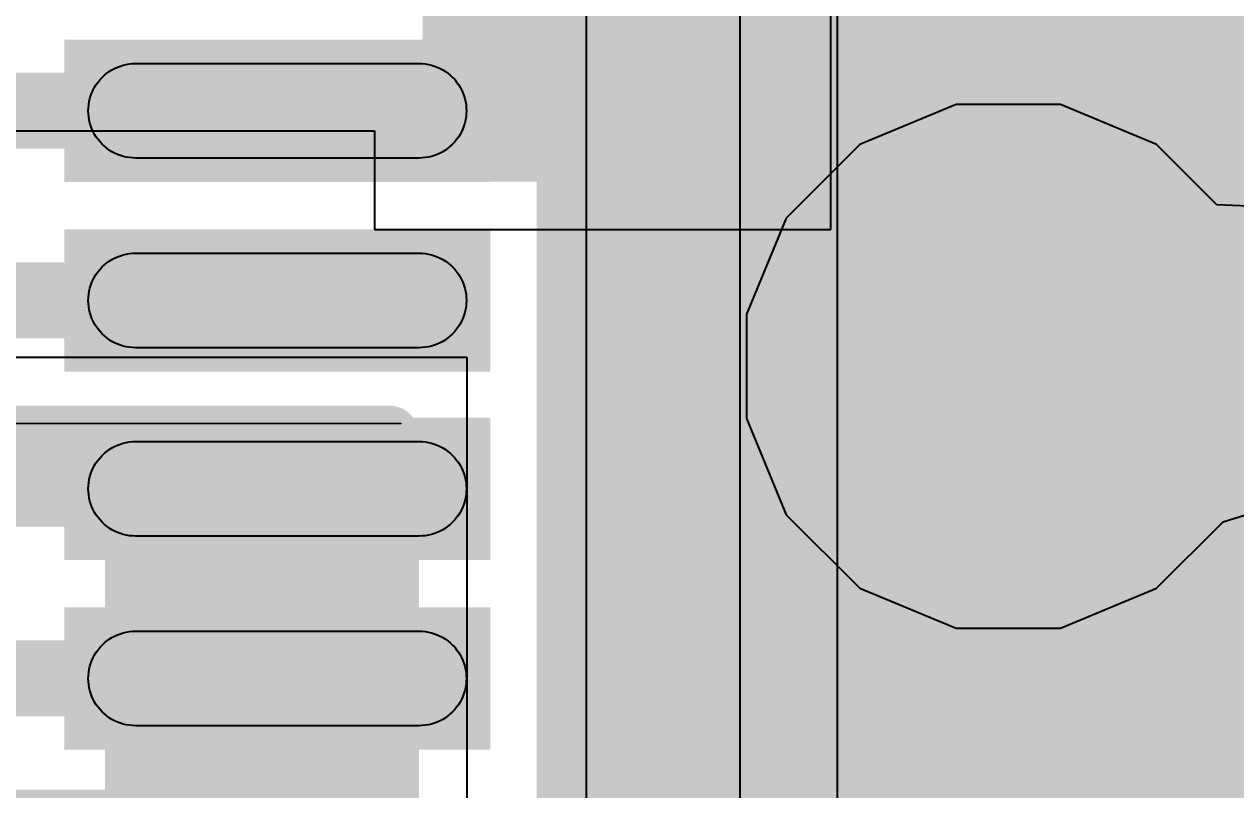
# Model space of a CAD drawing. Header units: inches. Extents: x 0 to 5271, y 0 to 5417.
# Drawn here: x 127.371 to 129.934, y 83.985 to 85.605 of the extents above; entities that cross this region are included whole.
import ezdxf

# ---------------------------------------------------------------- set-up
doc = ezdxf.new("R2010")
doc.units = ezdxf.units.IN
for name, color, linetype in [('Bottom Layer', 5, 'Continuous'), ('Bottom Paste', 16, 'Continuous'), ('Bottom Solder', 6, 'Continuous'), ('Drill Drawing', 1, 'Continuous'), ('L2_GND1', 16, 'Continuous'), ('L3_SIG1', 76, 'Continuous'), ('L4_PWR', 90, 'Continuous'), ('L5_GND2', 156, 'Continuous'), ('L6_SIG2', 130, 'Continuous'), ('L7_GND3', 216, 'Continuous'), ('Top Layer', 1, 'Continuous'), ('Top Overlay', 2, 'Continuous'), ('Top Paste', 8, 'Continuous'), ('Top Solder', 216, 'Continuous'), ('Via Holes', 16, 'Continuous')]:
    doc.layers.add(name, color=color, linetype=linetype)
doc.styles.add('Arial', font='', dxfattribs={"height": 0.2})
doc.styles.get('Arial').set_extended_font_data('Arial')

# ---------------------------------------------------------------- blocks, each defined once
blk = doc.blocks.new('WQFN_40_EP_5X5__B_416')
at = {"layer": 'Bottom Layer'}
for points in [[(-1.9, 1.9), (1.9, 1.9), (1.9, -1.9), (-1.9, -1.9)], [(-0.3006, -2.0994), (-0.1006, -2.0994), (-0.1006, -2.8994), (-0.3006, -2.8994)], [(0.1007, -2.0994), (0.3007, -2.0994), (0.3007, -2.8994), (0.1007, -2.8994)], [(0.4995, -2.0994), (0.6995, -2.0994), (0.6995, -2.8994), (0.4995, -2.8994)], [(0.9008, -2.0994), (1.1008, -2.0994), (1.1008, -2.8994), (0.9008, -2.8994)]]:
    blk.add_hatch(color=5, dxfattribs=at).paths.add_polyline_path(points)
at = {"layer": 'Bottom Solder'}
for points in [[(-1.9508, 1.9508), (1.9508, 1.9508), (1.9508, -1.9508), (-1.9508, -1.9508)], [(-0.3514, -2.0486), (-0.0498, -2.0486), (-0.0498, -2.9502), (-0.3514, -2.9502)], [(0.0499, -2.0486), (0.3515, -2.0486), (0.3515, -2.9502), (0.0499, -2.9502)], [(0.4487, -2.0486), (0.7503, -2.0486), (0.7503, -2.9502), (0.4487, -2.9502)], [(0.85, -2.0486), (1.1516, -2.0486), (1.1516, -2.9502), (0.85, -2.9502)]]:
    blk.add_hatch(color=6, dxfattribs=at).paths.add_polyline_path(points)
at = {"layer": 'Bottom Paste'}
for p, q in [((1.52, -1.52), (-1.52, -1.52)), ((-0.2265, -2.1028), (-0.2202, -2.1013)), ((-0.2202, -2.1013), (-0.2137, -2.1002)), ((-0.2137, -2.1002), (-0.2072, -2.0996)), ((-0.2072, -2.0996), (-0.2007, -2.0994)), ((-0.2007, -2.0994), (-0.1941, -2.0996)), ((-0.1941, -2.0996), (-0.1876, -2.1002)), ((-0.1876, -2.1002), (-0.1812, -2.1013)), ((-0.1812, -2.1013), (-0.1748, -2.1028)), ((0.1748, -2.1028), (0.1812, -2.1013)), ((0.1812, -2.1013), (0.1876, -2.1002)), ((0.1876, -2.1002), (0.1941, -2.0996)), ((0.1941, -2.0996), (0.2007, -2.0994)), ((0.2007, -2.0994), (0.2072, -2.0996)), ((0.2072, -2.0996), (0.2137, -2.1002)), ((0.2137, -2.1002), (0.2202, -2.1013)), ((0.2202, -2.1013), (0.2265, -2.1028)), ((0.5736, -2.1028), (0.5799, -2.1013)), ((0.5799, -2.1013), (0.5864, -2.1002)), ((0.5864, -2.1002), (0.5929, -2.0996)), ((0.5929, -2.0996), (0.5994, -2.0994)), ((0.5994, -2.0994), (0.606, -2.0996)), ((0.606, -2.0996), (0.6125, -2.1002)), ((0.6125, -2.1002), (0.6189, -2.1013)), ((0.6189, -2.1013), (0.6253, -2.1028)), ((0.9749, -2.1028), (0.9813, -2.1013)), ((0.9813, -2.1013), (0.9877, -2.1002)), ((0.9877, -2.1002), (0.9942, -2.0996)), ((0.9942, -2.0996), (1.0008, -2.0994)), ((1.0008, -2.0994), (1.0073, -2.0996)), ((1.0073, -2.0996), (1.0138, -2.1002)), ((1.0138, -2.1002), (1.0203, -2.1013)), ((1.0203, -2.1013), (1.0266, -2.1028)), ((-0.2714, -2.1286), (-0.2666, -2.1242)), ((-0.2666, -2.1242), (-0.2615, -2.12)), ((-0.2615, -2.12), (-0.2562, -2.1162)), ((-0.2562, -2.1162), (-0.2506, -2.1127)), ((-0.2506, -2.1127), (-0.2449, -2.1097)), ((-0.2449, -2.1097), (-0.2389, -2.107)), ((-0.2389, -2.107), (-0.2328, -2.1047)), ((-0.2328, -2.1047), (-0.2265, -2.1028)), ((-0.1748, -2.1028), (-0.1685, -2.1047)), ((-0.1685, -2.1047), (-0.1624, -2.107)), ((-0.1624, -2.107), (-0.1564, -2.1097)), ((-0.1564, -2.1097), (-0.1506, -2.1127)), ((-0.1506, -2.1127), (-0.1451, -2.1162)), ((-0.1451, -2.1162), (-0.1398, -2.12)), ((-0.1398, -2.12), (-0.1347, -2.1242)), ((-0.1347, -2.1242), (-0.1299, -2.1286)), ((0.1299, -2.1286), (0.1347, -2.1242)), ((0.1347, -2.1242), (0.1398, -2.12)), ((0.1398, -2.12), (0.1451, -2.1162)), ((0.1451, -2.1162), (0.1507, -2.1127)), ((0.1507, -2.1127), (0.1564, -2.1097)), ((0.1564, -2.1097), (0.1624, -2.107)), ((0.1624, -2.107), (0.1685, -2.1047)), ((0.1685, -2.1047), (0.1748, -2.1028)), ((0.2265, -2.1028), (0.2328, -2.1047)), ((0.2328, -2.1047), (0.2389, -2.107)), ((0.2389, -2.107), (0.2449, -2.1097)), ((0.2449, -2.1097), (0.2507, -2.1127)), ((0.2507, -2.1127), (0.2562, -2.1162)), ((0.2562, -2.1162), (0.2615, -2.12)), ((0.2615, -2.12), (0.2666, -2.1242)), ((0.2666, -2.1242), (0.2714, -2.1286)), ((0.5287, -2.1286), (0.5335, -2.1242)), ((0.5335, -2.1242), (0.5386, -2.12)), ((0.5386, -2.12), (0.5439, -2.1162)), ((0.5439, -2.1162), (0.5495, -2.1127)), ((0.5495, -2.1127), (0.5552, -2.1097)), ((0.5552, -2.1097), (0.5612, -2.107)), ((0.5612, -2.107), (0.5673, -2.1047)), ((0.5673, -2.1047), (0.5736, -2.1028)), ((0.6253, -2.1028), (0.6316, -2.1047)), ((0.6316, -2.1047), (0.6377, -2.107)), ((0.6377, -2.107), (0.6437, -2.1097)), ((0.6437, -2.1097), (0.6495, -2.1127)), ((0.6495, -2.1127), (0.655, -2.1162)), ((0.655, -2.1162), (0.6603, -2.12)), ((0.6603, -2.12), (0.6654, -2.1242)), ((0.6654, -2.1242), (0.6702, -2.1286)), ((0.93, -2.1286), (0.9348, -2.1242)), ((0.9348, -2.1242), (0.9399, -2.12)), ((0.9399, -2.12), (0.9452, -2.1162)), ((0.9452, -2.1162), (0.9508, -2.1127)), ((0.9508, -2.1127), (0.9565, -2.1097)), ((0.9565, -2.1097), (0.9625, -2.107)), ((0.9625, -2.107), (0.9686, -2.1047)), ((0.9686, -2.1047), (0.9749, -2.1028)), ((1.0266, -2.1028), (1.0329, -2.1047)), ((1.0329, -2.1047), (1.039, -2.107)), ((1.039, -2.107), (1.045, -2.1097)), ((1.045, -2.1097), (1.0508, -2.1127)), ((1.0508, -2.1127), (1.0563, -2.1162)), ((1.0563, -2.1162), (1.0616, -2.12)), ((1.0616, -2.12), (1.0667, -2.1242)), ((1.0667, -2.1242), (1.0715, -2.1286)), ((-0.2903, -2.1551), (-0.2873, -2.1493)), ((-0.2873, -2.1493), (-0.2838, -2.1438)), ((-0.2838, -2.1438), (-0.28, -2.1385)), ((-0.28, -2.1385), (-0.2758, -2.1334)), ((-0.2758, -2.1334), (-0.2714, -2.1286)), ((-0.1299, -2.1286), (-0.1255, -2.1334)), ((-0.1255, -2.1334), (-0.1213, -2.1385)), ((-0.1213, -2.1385), (-0.1175, -2.1438)), ((-0.1175, -2.1438), (-0.114, -2.1494)), ((-0.114, -2.1494), (-0.111, -2.1551)), ((0.111, -2.1551), (0.114, -2.1493)), ((0.114, -2.1493), (0.1175, -2.1438)), ((0.1175, -2.1438), (0.1213, -2.1385)), ((0.1213, -2.1385), (0.1255, -2.1334)), ((0.1255, -2.1334), (0.1299, -2.1286)), ((0.2714, -2.1286), (0.2758, -2.1334)), ((0.2758, -2.1334), (0.28, -2.1385)), ((0.28, -2.1385), (0.2838, -2.1438)), ((0.2838, -2.1438), (0.2873, -2.1494)), ((0.2873, -2.1494), (0.2903, -2.1551)), ((0.5098, -2.1551), (0.5128, -2.1493)), ((0.5128, -2.1493), (0.5163, -2.1438)), ((0.5163, -2.1438), (0.5201, -2.1385)), ((0.5201, -2.1385), (0.5243, -2.1334)), ((0.5243, -2.1334), (0.5287, -2.1286)), ((0.6702, -2.1286), (0.6746, -2.1334)), ((0.6746, -2.1334), (0.6788, -2.1385)), ((0.6788, -2.1385), (0.6826, -2.1438)), ((0.6826, -2.1438), (0.6861, -2.1494)), ((0.6861, -2.1494), (0.6891, -2.1551)), ((0.9111, -2.1551), (0.9141, -2.1493)), ((0.9141, -2.1493), (0.9176, -2.1438)), ((0.9176, -2.1438), (0.9214, -2.1385)), ((0.9214, -2.1385), (0.9256, -2.1334)), ((0.9256, -2.1334), (0.93, -2.1286)), ((1.0715, -2.1286), (1.0759, -2.1334)), ((1.0759, -2.1334), (1.0801, -2.1385)), ((1.0801, -2.1385), (1.0839, -2.1438)), ((1.0839, -2.1438), (1.0874, -2.1494)), ((1.0874, -2.1494), (1.0904, -2.1551)), ((-0.2987, -2.1799), (-0.2973, -2.1735)), ((-0.2973, -2.1735), (-0.2954, -2.1672)), ((-0.2954, -2.1672), (-0.293, -2.1611)), ((-0.293, -2.1611), (-0.2903, -2.1551)), ((-0.111, -2.1551), (-0.1083, -2.1611)), ((-0.1083, -2.1611), (-0.106, -2.1672)), ((-0.106, -2.1672), (-0.1041, -2.1735)), ((-0.1041, -2.1735), (-0.1026, -2.1799)), ((0.1026, -2.1799), (0.1041, -2.1735)), ((0.1041, -2.1735), (0.106, -2.1672)), ((0.106, -2.1672), (0.1083, -2.1611)), ((0.1083, -2.1611), (0.111, -2.1551)), ((0.2903, -2.1551), (0.293, -2.1611)), ((0.293, -2.1611), (0.2954, -2.1672)), ((0.2954, -2.1672), (0.2973, -2.1735)), ((0.2973, -2.1735), (0.2987, -2.1799)), ((0.5014, -2.1799), (0.5028, -2.1735)), ((0.5028, -2.1735), (0.5047, -2.1672)), ((0.5047, -2.1672), (0.5071, -2.1611)), ((0.5071, -2.1611), (0.5098, -2.1551)), ((0.6891, -2.1551), (0.6918, -2.1611)), ((0.6918, -2.1611), (0.6941, -2.1672)), ((0.6941, -2.1672), (0.696, -2.1735)), ((0.696, -2.1735), (0.6975, -2.1799)), ((0.9027, -2.1799), (0.9042, -2.1735)), ((0.9042, -2.1735), (0.9061, -2.1672)), ((0.9061, -2.1672), (0.9084, -2.1611)), ((0.9084, -2.1611), (0.9111, -2.1551)), ((1.0904, -2.1551), (1.0931, -2.1611)), ((1.0931, -2.1611), (1.0955, -2.1672)), ((1.0955, -2.1672), (1.0974, -2.1735)), ((1.0974, -2.1735), (1.0988, -2.1799)), ((-0.3007, -2.1994), (-0.3005, -2.1928)), ((-0.3007, -2.7994), (-0.3007, -2.1994)), ((-0.3005, -2.1928), (-0.2998, -2.1863)), ((-0.2998, -2.1863), (-0.2987, -2.1799)), ((-0.1026, -2.1799), (-0.1015, -2.1863)), ((-0.1015, -2.1863), (-0.1015, -2.1863)), ((-0.1015, -2.1863), (-0.1009, -2.1928)), ((-0.1009, -2.1928), (-0.1007, -2.1994)), ((-0.1007, -2.1994), (-0.1007, -2.7994)), ((0.1007, -2.1994), (0.1009, -2.1928)), ((0.1007, -2.7994), (0.1007, -2.1994)), ((0.1009, -2.1928), (0.1015, -2.1863)), ((0.1015, -2.1863), (0.1026, -2.1799)), ((0.2987, -2.1799), (0.2998, -2.1863)), ((0.2998, -2.1863), (0.3005, -2.1928)), ((0.3005, -2.1928), (0.3007, -2.1994)), ((0.3007, -2.1994), (0.3007, -2.7994)), ((0.4994, -2.1994), (0.4996, -2.1928)), ((0.4994, -2.7994), (0.4994, -2.1994)), ((0.4996, -2.1928), (0.5003, -2.1863)), ((0.5003, -2.1863), (0.5014, -2.1799)), ((0.6975, -2.1799), (0.6986, -2.1863)), ((0.6986, -2.1863), (0.6986, -2.1863)), ((0.6986, -2.1863), (0.6992, -2.1928)), ((0.6992, -2.1928), (0.6994, -2.1994)), ((0.6994, -2.1994), (0.6994, -2.7994)), ((0.9008, -2.1994), (0.901, -2.1928)), ((0.9008, -2.7994), (0.9008, -2.1994)), ((0.901, -2.1928), (0.9016, -2.1863)), ((0.9016, -2.1863), (0.9027, -2.1799)), ((1.0988, -2.1799), (1.0999, -2.1863)), ((1.0999, -2.1863), (1.1006, -2.1928)), ((1.1006, -2.1928), (1.1008, -2.1994)), ((1.1008, -2.1994), (1.1008, -2.7994)), ((-0.3005, -2.8059), (-0.3007, -2.7994)), ((-0.2998, -2.8124), (-0.3005, -2.8059)), ((-0.2987, -2.8189), (-0.2998, -2.8124)), ((-0.2973, -2.8252), (-0.2987, -2.8189)), ((-0.1026, -2.8189), (-0.1041, -2.8252)), ((-0.1015, -2.8124), (-0.1026, -2.8189)), ((-0.1009, -2.8059), (-0.1015, -2.8124)), ((-0.1007, -2.7994), (-0.1009, -2.8059)), ((0.1009, -2.8059), (0.1007, -2.7994)), ((0.1015, -2.8124), (0.1009, -2.8059)), ((0.1026, -2.8189), (0.1015, -2.8124)), ((0.1041, -2.8252), (0.1026, -2.8189)), ((0.2987, -2.8189), (0.2973, -2.8252)), ((0.2998, -2.8124), (0.2987, -2.8189)), ((0.3005, -2.8059), (0.2998, -2.8124)), ((0.3007, -2.7994), (0.3005, -2.8059)), ((0.3005, -2.8059), (0.3005, -2.8059)), ((0.4996, -2.8059), (0.4994, -2.7994)), ((0.5003, -2.8124), (0.4996, -2.8059)), ((0.5014, -2.8189), (0.5003, -2.8124)), ((0.5028, -2.8252), (0.5014, -2.8189)), ((0.6975, -2.8189), (0.696, -2.8252)), ((0.6986, -2.8124), (0.6975, -2.8189)), ((0.6992, -2.8059), (0.6986, -2.8124)), ((0.6994, -2.7994), (0.6992, -2.8059)), ((0.901, -2.8059), (0.9008, -2.7994)), ((0.9016, -2.8124), (0.901, -2.8059)), ((0.9027, -2.8189), (0.9016, -2.8124)), ((0.9042, -2.8252), (0.9027, -2.8189)), ((1.0988, -2.8189), (1.0974, -2.8252)), ((1.0999, -2.8124), (1.0988, -2.8189)), ((1.1006, -2.8059), (1.0999, -2.8124)), ((1.1008, -2.7994), (1.1006, -2.8059)), ((1.1006, -2.8059), (1.1006, -2.8059)), ((-0.2954, -2.8315), (-0.2973, -2.8252)), ((-0.293, -2.8376), (-0.2954, -2.8315)), ((-0.2903, -2.8436), (-0.293, -2.8376)), ((-0.2873, -2.8493), (-0.2903, -2.8436)), ((-0.111, -2.8436), (-0.114, -2.8494)), ((-0.1083, -2.8376), (-0.111, -2.8436)), ((-0.106, -2.8315), (-0.1083, -2.8376)), ((-0.1041, -2.8252), (-0.106, -2.8315)), ((0.106, -2.8315), (0.1041, -2.8252)), ((0.1083, -2.8376), (0.106, -2.8315)), ((0.111, -2.8436), (0.1083, -2.8376)), ((0.114, -2.8493), (0.111, -2.8436)), ((0.2903, -2.8436), (0.2873, -2.8494)), ((0.293, -2.8376), (0.2903, -2.8436)), ((0.2954, -2.8315), (0.293, -2.8376)), ((0.2973, -2.8252), (0.2954, -2.8315)), ((0.5047, -2.8315), (0.5028, -2.8252)), ((0.5071, -2.8376), (0.5047, -2.8315)), ((0.5098, -2.8436), (0.5071, -2.8376)), ((0.5128, -2.8493), (0.5098, -2.8436)), ((0.6891, -2.8436), (0.6861, -2.8494)), ((0.6918, -2.8376), (0.6891, -2.8436)), ((0.6941, -2.8315), (0.6918, -2.8376)), ((0.696, -2.8252), (0.6941, -2.8315)), ((0.9061, -2.8315), (0.9042, -2.8252)), ((0.9084, -2.8376), (0.9061, -2.8315)), ((0.9111, -2.8436), (0.9084, -2.8376)), ((0.9141, -2.8493), (0.9111, -2.8436)), ((1.0904, -2.8436), (1.0874, -2.8494)), ((1.0931, -2.8376), (1.0904, -2.8436)), ((1.0955, -2.8315), (1.0931, -2.8376)), ((1.0974, -2.8252), (1.0955, -2.8315)), ((-0.2838, -2.8549), (-0.2873, -2.8493)), ((-0.28, -2.8602), (-0.2838, -2.8549)), ((-0.2758, -2.8653), (-0.28, -2.8602)), ((-0.2714, -2.8701), (-0.2758, -2.8653)), ((-0.2666, -2.8745), (-0.2714, -2.8701)), ((-0.1299, -2.8701), (-0.1347, -2.8745)), ((-0.1255, -2.8653), (-0.1299, -2.8701)), ((-0.1213, -2.8602), (-0.1255, -2.8653)), ((-0.1175, -2.8549), (-0.1213, -2.8602)), ((-0.114, -2.8494), (-0.1175, -2.8549)), ((0.1175, -2.8549), (0.114, -2.8493)), ((0.1213, -2.8602), (0.1175, -2.8549)), ((0.1255, -2.8653), (0.1213, -2.8602)), ((0.1299, -2.8701), (0.1255, -2.8653)), ((0.1347, -2.8745), (0.1299, -2.8701)), ((0.2714, -2.8701), (0.2666, -2.8745)), ((0.2758, -2.8653), (0.2714, -2.8701)), ((0.28, -2.8602), (0.2758, -2.8653)), ((0.2838, -2.8549), (0.28, -2.8602)), ((0.2873, -2.8494), (0.2838, -2.8549)), ((0.5163, -2.8549), (0.5128, -2.8493)), ((0.5201, -2.8602), (0.5163, -2.8549)), ((0.5243, -2.8653), (0.5201, -2.8602)), ((0.5287, -2.8701), (0.5243, -2.8653)), ((0.5335, -2.8745), (0.5287, -2.8701)), ((0.6702, -2.8701), (0.6654, -2.8745)), ((0.6746, -2.8653), (0.6702, -2.8701)), ((0.6788, -2.8602), (0.6746, -2.8653)), ((0.6826, -2.8549), (0.6788, -2.8602)), ((0.6861, -2.8494), (0.6826, -2.8549)), ((0.9176, -2.8549), (0.9141, -2.8493)), ((0.9214, -2.8602), (0.9176, -2.8549)), ((0.9256, -2.8653), (0.9214, -2.8602)), ((0.93, -2.8701), (0.9256, -2.8653)), ((0.9348, -2.8745), (0.93, -2.8701)), ((1.0715, -2.8701), (1.0667, -2.8745)), ((1.0759, -2.8653), (1.0715, -2.8701)), ((1.0801, -2.8602), (1.0759, -2.8653)), ((1.0839, -2.8549), (1.0801, -2.8602)), ((1.0874, -2.8494), (1.0839, -2.8549)), ((-0.2615, -2.8787), (-0.2666, -2.8745)), ((-0.2562, -2.8825), (-0.2615, -2.8787)), ((-0.2507, -2.886), (-0.2562, -2.8825)), ((-0.2449, -2.889), (-0.2507, -2.886)), ((-0.2389, -2.8917), (-0.2449, -2.889)), ((-0.2328, -2.8941), (-0.2389, -2.8917)), ((-0.2265, -2.896), (-0.2328, -2.8941)), ((-0.2202, -2.8974), (-0.2265, -2.896)), ((-0.1748, -2.896), (-0.1812, -2.8974)), ((-0.1685, -2.8941), (-0.1748, -2.896)), ((-0.1624, -2.8917), (-0.1685, -2.8941)), ((-0.1564, -2.889), (-0.1624, -2.8917)), ((-0.1507, -2.886), (-0.1564, -2.889)), ((-0.1451, -2.8825), (-0.1507, -2.886)), ((-0.1398, -2.8787), (-0.1451, -2.8825)), ((-0.1347, -2.8745), (-0.1398, -2.8787)), ((0.1398, -2.8787), (0.1347, -2.8745)), ((0.1451, -2.8825), (0.1398, -2.8787)), ((0.1506, -2.886), (0.1451, -2.8825)), ((0.1564, -2.889), (0.1506, -2.886)), ((0.1624, -2.8917), (0.1564, -2.889)), ((0.1685, -2.8941), (0.1624, -2.8917)), ((0.1748, -2.896), (0.1685, -2.8941)), ((0.1812, -2.8974), (0.1748, -2.896)), ((0.2265, -2.896), (0.2202, -2.8974)), ((0.2328, -2.8941), (0.2265, -2.896)), ((0.2389, -2.8917), (0.2328, -2.8941)), ((0.2449, -2.889), (0.2389, -2.8917)), ((0.2506, -2.886), (0.2449, -2.889)), ((0.2562, -2.8825), (0.2506, -2.886)), ((0.2615, -2.8787), (0.2562, -2.8825)), ((0.2666, -2.8745), (0.2615, -2.8787)), ((0.5386, -2.8787), (0.5335, -2.8745)), ((0.5439, -2.8825), (0.5386, -2.8787)), ((0.5494, -2.886), (0.5439, -2.8825)), ((0.5552, -2.889), (0.5494, -2.886)), ((0.5612, -2.8917), (0.5552, -2.889)), ((0.5673, -2.8941), (0.5612, -2.8917)), ((0.5736, -2.896), (0.5673, -2.8941)), ((0.5799, -2.8974), (0.5736, -2.896)), ((0.6253, -2.896), (0.6189, -2.8974)), ((0.6316, -2.8941), (0.6253, -2.896)), ((0.6377, -2.8917), (0.6316, -2.8941)), ((0.6437, -2.889), (0.6377, -2.8917)), ((0.6494, -2.886), (0.6437, -2.889)), ((0.655, -2.8825), (0.6494, -2.886)), ((0.6603, -2.8787), (0.655, -2.8825)), ((0.6654, -2.8745), (0.6603, -2.8787)), ((0.9399, -2.8787), (0.9348, -2.8745)), ((0.9452, -2.8825), (0.9399, -2.8787)), ((0.9507, -2.886), (0.9452, -2.8825)), ((0.9565, -2.889), (0.9507, -2.886)), ((0.9625, -2.8917), (0.9565, -2.889)), ((0.9686, -2.8941), (0.9625, -2.8917)), ((0.9749, -2.896), (0.9686, -2.8941)), ((0.9813, -2.8974), (0.9749, -2.896)), ((1.0266, -2.896), (1.0203, -2.8974)), ((1.0329, -2.8941), (1.0266, -2.896)), ((1.039, -2.8917), (1.0329, -2.8941)), ((1.045, -2.889), (1.039, -2.8917)), ((1.0507, -2.886), (1.045, -2.889)), ((1.0563, -2.8825), (1.0507, -2.886)), ((1.0616, -2.8787), (1.0563, -2.8825)), ((1.0667, -2.8745), (1.0616, -2.8787)), ((-0.2137, -2.8985), (-0.2202, -2.8974)), ((-0.2072, -2.8992), (-0.2137, -2.8985)), ((-0.2007, -2.8994), (-0.2072, -2.8992)), ((-0.1941, -2.8992), (-0.2007, -2.8994)), ((-0.1876, -2.8985), (-0.1941, -2.8992)), ((-0.1812, -2.8974), (-0.1876, -2.8985)), ((0.1876, -2.8985), (0.1812, -2.8974)), ((0.1941, -2.8992), (0.1876, -2.8985)), ((0.2007, -2.8994), (0.1941, -2.8992)), ((0.2072, -2.8992), (0.2007, -2.8994)), ((0.2137, -2.8985), (0.2072, -2.8992)), ((0.2202, -2.8974), (0.2137, -2.8985)), ((0.5864, -2.8985), (0.5799, -2.8974)), ((0.5929, -2.8992), (0.5864, -2.8985)), ((0.5994, -2.8994), (0.5929, -2.8992)), ((0.606, -2.8992), (0.5994, -2.8994)), ((0.6125, -2.8985), (0.606, -2.8992)), ((0.6189, -2.8974), (0.6125, -2.8985)), ((0.9877, -2.8985), (0.9813, -2.8974)), ((0.9942, -2.8992), (0.9877, -2.8985)), ((1.0008, -2.8994), (0.9942, -2.8992)), ((1.0073, -2.8992), (1.0008, -2.8994)), ((1.0138, -2.8985), (1.0073, -2.8992)), ((1.0203, -2.8974), (1.0138, -2.8985))]:
    blk.add_line(p, q, dxfattribs=at)
blk = doc.blocks.new('RES_0402_441')
at = {"layer": 'Top Layer'}
for points in [[(-0.6985, -0.3175), (-0.6985, 0.3175), (-0.2413, 0.3175), (-0.2413, -0.3175)], [(0.2413, -0.3175), (0.2413, 0.3175), (0.6985, 0.3175), (0.6985, -0.3175)]]:
    blk.add_hatch(color=1, dxfattribs=at).paths.add_polyline_path(points)
at = {"layer": 'Top Paste'}
for points in [[(-0.6985, -0.3175), (-0.6985, 0.3175), (-0.2413, 0.3175), (-0.2413, -0.3175)], [(0.2413, -0.3175), (0.2413, 0.3175), (0.6985, 0.3175), (0.6985, -0.3175)]]:
    blk.add_hatch(color=8, dxfattribs=at).paths.add_polyline_path(points)
at = {"layer": 'Top Solder'}
for points in [[(-0.7535, -0.3725), (-0.7535, 0.3725), (-0.1863, 0.3725), (-0.1863, -0.3725)], [(0.1863, -0.3725), (0.1863, 0.3725), (0.7535, 0.3725), (0.7535, -0.3725)]]:
    blk.add_hatch(color=216, dxfattribs=at).paths.add_polyline_path(points)
at = {"layer": 'Top Overlay'}
for points in [[(-0.7874, 0.4064, 0.127, 0.127, 0), (-0.7874, -0.4064, 0.127, 0.127, 0)], [(0.7874, 0.4064, 0.127, 0.127, 0), (-0.7874, 0.4064, 0.127, 0.127, 0)], [(0.7874, 0.4064, 0.127, 0.127, 0), (0.7874, -0.4064, 0.127, 0.127, 0)], [(0.7874, -0.4064, 0.127, 0.127, 0), (-0.7874, -0.4064, 0.127, 0.127, 0)], [(0.8128, -0.4318, 0.00323, 0.00323, 0), (-0.8128, -0.4318, 0.00323, 0.00323, 0)]]:
    blk.add_lwpolyline(points, format="xyseb", dxfattribs=at)
for points in [[(-0.8192, 0.4064, 0.0635, 0.0635, 1), (-0.7557, 0.4064, 0.0635, 0.0635, 1)], [(-0.8192, 0.4064, 0.0635, 0.0635, 1), (-0.7557, 0.4064, 0.0635, 0.0635, 1)], [(0.7556, 0.4064, 0.0635, 0.0635, 1), (0.8191, 0.4064, 0.0635, 0.0635, 1)], [(0.7556, 0.4064, 0.0635, 0.0635, 1), (0.8191, 0.4064, 0.0635, 0.0635, 1)], [(-0.8192, -0.4064, 0.0635, 0.0635, 1), (-0.7557, -0.4064, 0.0635, 0.0635, 1)], [(-0.8192, -0.4064, 0.0635, 0.0635, 1), (-0.7557, -0.4064, 0.0635, 0.0635, 1)], [(0.7556, -0.4064, 0.0635, 0.0635, 1), (0.8191, -0.4064, 0.0635, 0.0635, 1)], [(0.7556, -0.4064, 0.0635, 0.0635, 1), (0.8191, -0.4064, 0.0635, 0.0635, 1)], [(-0.8136, -0.4318, 0.00161, 0.00161, 1), (-0.812, -0.4318, 0.00161, 0.00161, 1)], [(0.812, -0.4318, 0.00161, 0.00161, 1), (0.8136, -0.4318, 0.00161, 0.00161, 1)]]:
    blk.add_lwpolyline(points, format="xyseb", close=True, dxfattribs=at)
blk = doc.blocks.new('CAP_0402_573')
at = {"layer": 'Top Layer'}
for points in [[(-0.6985, -0.3175), (-0.6985, 0.3175), (-0.2413, 0.3175), (-0.2413, -0.3175)], [(0.2413, -0.3175), (0.2413, 0.3175), (0.6985, 0.3175), (0.6985, -0.3175)]]:
    blk.add_hatch(color=1, dxfattribs=at).paths.add_polyline_path(points)
at = {"layer": 'Top Paste'}
for points in [[(-0.6985, -0.3175), (-0.6985, 0.3175), (-0.2413, 0.3175), (-0.2413, -0.3175)], [(0.2413, -0.3175), (0.2413, 0.3175), (0.6985, 0.3175), (0.6985, -0.3175)]]:
    blk.add_hatch(color=8, dxfattribs=at).paths.add_polyline_path(points)
at = {"layer": 'Top Solder'}
for points in [[(-0.7585, -0.3775), (-0.7585, 0.3775), (-0.1813, 0.3775), (-0.1813, -0.3775)], [(0.1813, -0.3775), (0.1813, 0.3775), (0.7585, 0.3775), (0.7585, -0.3775)]]:
    blk.add_hatch(color=216, dxfattribs=at).paths.add_polyline_path(points)
at = {"layer": 'Top Overlay'}
for points in [[(-0.7874, 0.4064, 0.127, 0.127, 0), (-0.7874, -0.4064, 0.127, 0.127, 0)], [(-0.2794, 0.4064, 0.127, 0.127, 0), (-0.7874, 0.4064, 0.127, 0.127, 0)], [(0.7874, 0.4064, 0.127, 0.127, 0), (0.2794, 0.4064, 0.127, 0.127, 0)], [(0.7874, 0.4064, 0.127, 0.127, 0), (0.7874, -0.4064, 0.127, 0.127, 0)], [(-0.2794, -0.4064, 0.127, 0.127, 0), (-0.7874, -0.4064, 0.127, 0.127, 0)], [(0.7874, -0.4064, 0.127, 0.127, 0), (0.2794, -0.4064, 0.127, 0.127, 0)]]:
    blk.add_lwpolyline(points, format="xyseb", dxfattribs=at)
for points in [[(-0.8192, 0.4064, 0.0635, 0.0635, 1), (-0.7557, 0.4064, 0.0635, 0.0635, 1)], [(-0.8192, 0.4064, 0.0635, 0.0635, 1), (-0.7557, 0.4064, 0.0635, 0.0635, 1)], [(-0.3112, 0.4064, 0.0635, 0.0635, 1), (-0.2477, 0.4064, 0.0635, 0.0635, 1)], [(0.2476, 0.4064, 0.0635, 0.0635, 1), (0.3111, 0.4064, 0.0635, 0.0635, 1)], [(0.7556, 0.4064, 0.0635, 0.0635, 1), (0.8191, 0.4064, 0.0635, 0.0635, 1)], [(0.7556, 0.4064, 0.0635, 0.0635, 1), (0.8191, 0.4064, 0.0635, 0.0635, 1)], [(-0.8192, -0.4064, 0.0635, 0.0635, 1), (-0.7557, -0.4064, 0.0635, 0.0635, 1)], [(-0.8192, -0.4064, 0.0635, 0.0635, 1), (-0.7557, -0.4064, 0.0635, 0.0635, 1)], [(-0.3112, -0.4064, 0.0635, 0.0635, 1), (-0.2477, -0.4064, 0.0635, 0.0635, 1)], [(0.2476, -0.4064, 0.0635, 0.0635, 1), (0.3111, -0.4064, 0.0635, 0.0635, 1)], [(0.7556, -0.4064, 0.0635, 0.0635, 1), (0.8191, -0.4064, 0.0635, 0.0635, 1)], [(0.7556, -0.4064, 0.0635, 0.0635, 1), (0.8191, -0.4064, 0.0635, 0.0635, 1)]]:
    blk.add_lwpolyline(points, format="xyseb", close=True, dxfattribs=at)

msp = doc.modelspace()

# ---------------------------------------------------------------- hatches: boundary and pattern name
at = {"layer": 'Bottom Layer'}
h = msp.add_hatch(color=5, dxfattribs=at)
edge = h.paths.add_edge_path()
edge.add_arc((129.4532, 84.8808), 0.3, 0, 360)
at = {"layer": 'L2_GND1'}
h = msp.add_hatch(color=16, dxfattribs=at)
edge = h.paths.add_edge_path()
edge.add_arc((129.4532, 84.8808), 0.3, 0, 360)
at = {"layer": 'L3_SIG1'}
h = msp.add_hatch(color=76, dxfattribs=at)
edge = h.paths.add_edge_path()
edge.add_arc((129.4532, 84.8808), 0.3, 0, 360)
at = {"layer": 'L4_PWR'}
h = msp.add_hatch(color=90, dxfattribs=at)
edge = h.paths.add_edge_path()
edge.add_arc((129.4532, 84.8808), 0.3, 0, 360)
at = {"layer": 'L5_GND2'}
h = msp.add_hatch(color=156, dxfattribs=at)
edge = h.paths.add_edge_path()
edge.add_arc((129.4532, 84.8808), 0.3, 0, 360)
at = {"layer": 'L6_SIG2'}
h = msp.add_hatch(color=130, dxfattribs=at)
edge = h.paths.add_edge_path()
edge.add_arc((129.4532, 84.8808), 0.3, 0, 360)
at = {"layer": 'L7_GND3'}
h = msp.add_hatch(color=216, dxfattribs=at)
edge = h.paths.add_edge_path()
edge.add_arc((129.4532, 84.8808), 0.3, 0, 360)
at = {"layer": 'Top Layer'}
h = msp.add_hatch(color=1, dxfattribs=at)
edge = h.paths.add_edge_path()
edge.add_arc((129.4532, 84.8808), 0.3, 0, 360)
at = {"layer": 'Via Holes'}
h = msp.add_hatch(color=7, dxfattribs=at)
edge = h.paths.add_edge_path()
edge.add_arc((129.4532, 84.8808), 0.15, 0, 360)

# ---------------------------------------------------------------- linework, layer by layer
at = {"layer": 'Bottom Layer'}
for p, q in [((128.5608, 85.4666), (128.5608, 85.8679)), ((128.5608, 85.0678), (128.5608, 85.4666)), ((128.5608, 84.6665), (128.5608, 85.0678)), ((128.5608, 84.2677), (128.5608, 84.6665)), ((128.5608, 83.8664), (128.5608, 84.2677))]:
    msp.add_line(p, q, dxfattribs=at)
for points in [[(124.0587, 85.4218, 0.1608, 0.1608, 0), (127.9068, 85.4218, 0.1608, 0.1608, 0)], [(122.875, 85.0205, 0.1608, 0.1608, 0), (127.9068, 85.0205, 0.1608, 0.1608, 0)], [(126.6317, 84.6217, 0.1608, 0.1608, 0), (127.9068, 84.6217, 0.1608, 0.1608, 0)], [(126.7623, 84.2204, 0.1608, 0.1608, 0), (127.9068, 84.2204, 0.1608, 0.1608, 0)]]:
    msp.add_lwpolyline(points, format="xyseb", dxfattribs=at)
for points in [[(127.8666, 85.4218, 0.0804, 0.0804, 1), (127.947, 85.4218, 0.0804, 0.0804, 1)], [(127.8666, 85.0205, 0.0804, 0.0804, 1), (127.947, 85.0205, 0.0804, 0.0804, 1)], [(127.8666, 84.6217, 0.0804, 0.0804, 1), (127.947, 84.6217, 0.0804, 0.0804, 1)], [(127.8666, 84.2204, 0.0804, 0.0804, 1), (127.947, 84.2204, 0.0804, 0.0804, 1)]]:
    msp.add_lwpolyline(points, format="xyseb", close=True, dxfattribs=at)
at = {"layer": 'L3_SIG1'}
for p, q in [((129.343, 85.4348), (129.1394, 85.3504)), ((129.5634, 85.4348), (129.343, 85.4348)), ((129.767, 85.3504), (129.5634, 85.4348)), ((129.1394, 85.3504), (128.9836, 85.1946)), ((129.8946, 85.2229), (129.767, 85.3504)), ((129.9994, 85.2181), (129.8946, 85.2229)), ((128.9836, 85.1946), (128.8992, 84.991)), ((128.8992, 84.991), (128.8992, 84.7706)), ((128.8992, 84.7706), (128.9836, 84.5669)), ((128.9836, 84.5669), (129.1394, 84.4111)), ((129.9075, 84.5516), (129.953, 84.5656)), ((129.767, 84.4111), (129.9075, 84.5516)), ((129.1394, 84.4111), (129.343, 84.3268)), ((129.5634, 84.3268), (129.767, 84.4111)), ((129.343, 84.3268), (129.5634, 84.3268))]:
    msp.add_line(p, q, dxfattribs=at)
at = {"layer": 'L4_PWR'}
for p, q in [((129.343, 85.4348), (129.1394, 85.3504)), ((129.5634, 85.4348), (129.343, 85.4348)), ((129.767, 85.3504), (129.5634, 85.4348)), ((129.1394, 85.3504), (128.9836, 85.1946)), ((129.8946, 85.2229), (129.767, 85.3504)), ((129.9994, 85.2181), (129.8946, 85.2229)), ((128.9836, 85.1946), (128.8992, 84.991)), ((128.8992, 84.991), (128.8992, 84.7706)), ((128.8992, 84.7706), (128.9836, 84.5669)), ((128.9836, 84.5669), (129.1394, 84.4111)), ((129.9075, 84.5516), (129.953, 84.5656)), ((129.767, 84.4111), (129.9075, 84.5516)), ((129.1394, 84.4111), (129.343, 84.3268)), ((129.5634, 84.3268), (129.767, 84.4111)), ((129.343, 84.3268), (129.5634, 84.3268))]:
    msp.add_line(p, q, dxfattribs=at)
at = {"layer": 'Top Layer'}
for p, q in [((129.0777, 85.1704), (129.0777, 86.0805)), ((129.0918, 83.2068), (129.0918, 86.0815)), ((127.038, 85.3793), (128.1125, 85.3793)), ((128.1125, 85.3793), (128.1125, 85.1704)), ((128.1125, 85.1704), (129.0777, 85.1704)), ((128.3081, 84.8995), (127.3313, 84.8995)), ((128.3081, 83.7565), (128.3081, 84.8995))]:
    msp.add_line(p, q, dxfattribs=at)
msp.add_lwpolyline([(127.8255, 82.5694, 0.1608, 0.1608, 0), (127.8255, 84.328, 0.1608, 0.1608, 0)], format="xyseb", dxfattribs=at)
msp.add_lwpolyline([(127.7853, 84.328, 0.0804, 0.0804, 1), (127.8657, 84.328, 0.0804, 0.0804, 1)], format="xyseb", close=True, dxfattribs=at)

# ---------------------------------------------------------------- block references
for name, p, rotation in [('WQFN_40_EP_5X5__B_416', (130.4062, 85.2211), 270), ('CAP_0402_573', (129.065, 85.7419), 180), ('RES_0402_441', (127.3556, 84.328), 180)]:
    msp.add_blockref(name, p, dxfattribs=dict(rotation=rotation))

# ---------------------------------------------------------------- texts
at = {"layer": 'Drill Drawing', "style": 'Arial'}
msp.add_text('A', height=0.508, dxfattribs=at).set_placement((129.2332, 84.576))

doc.saveas('drawing.dxf')
